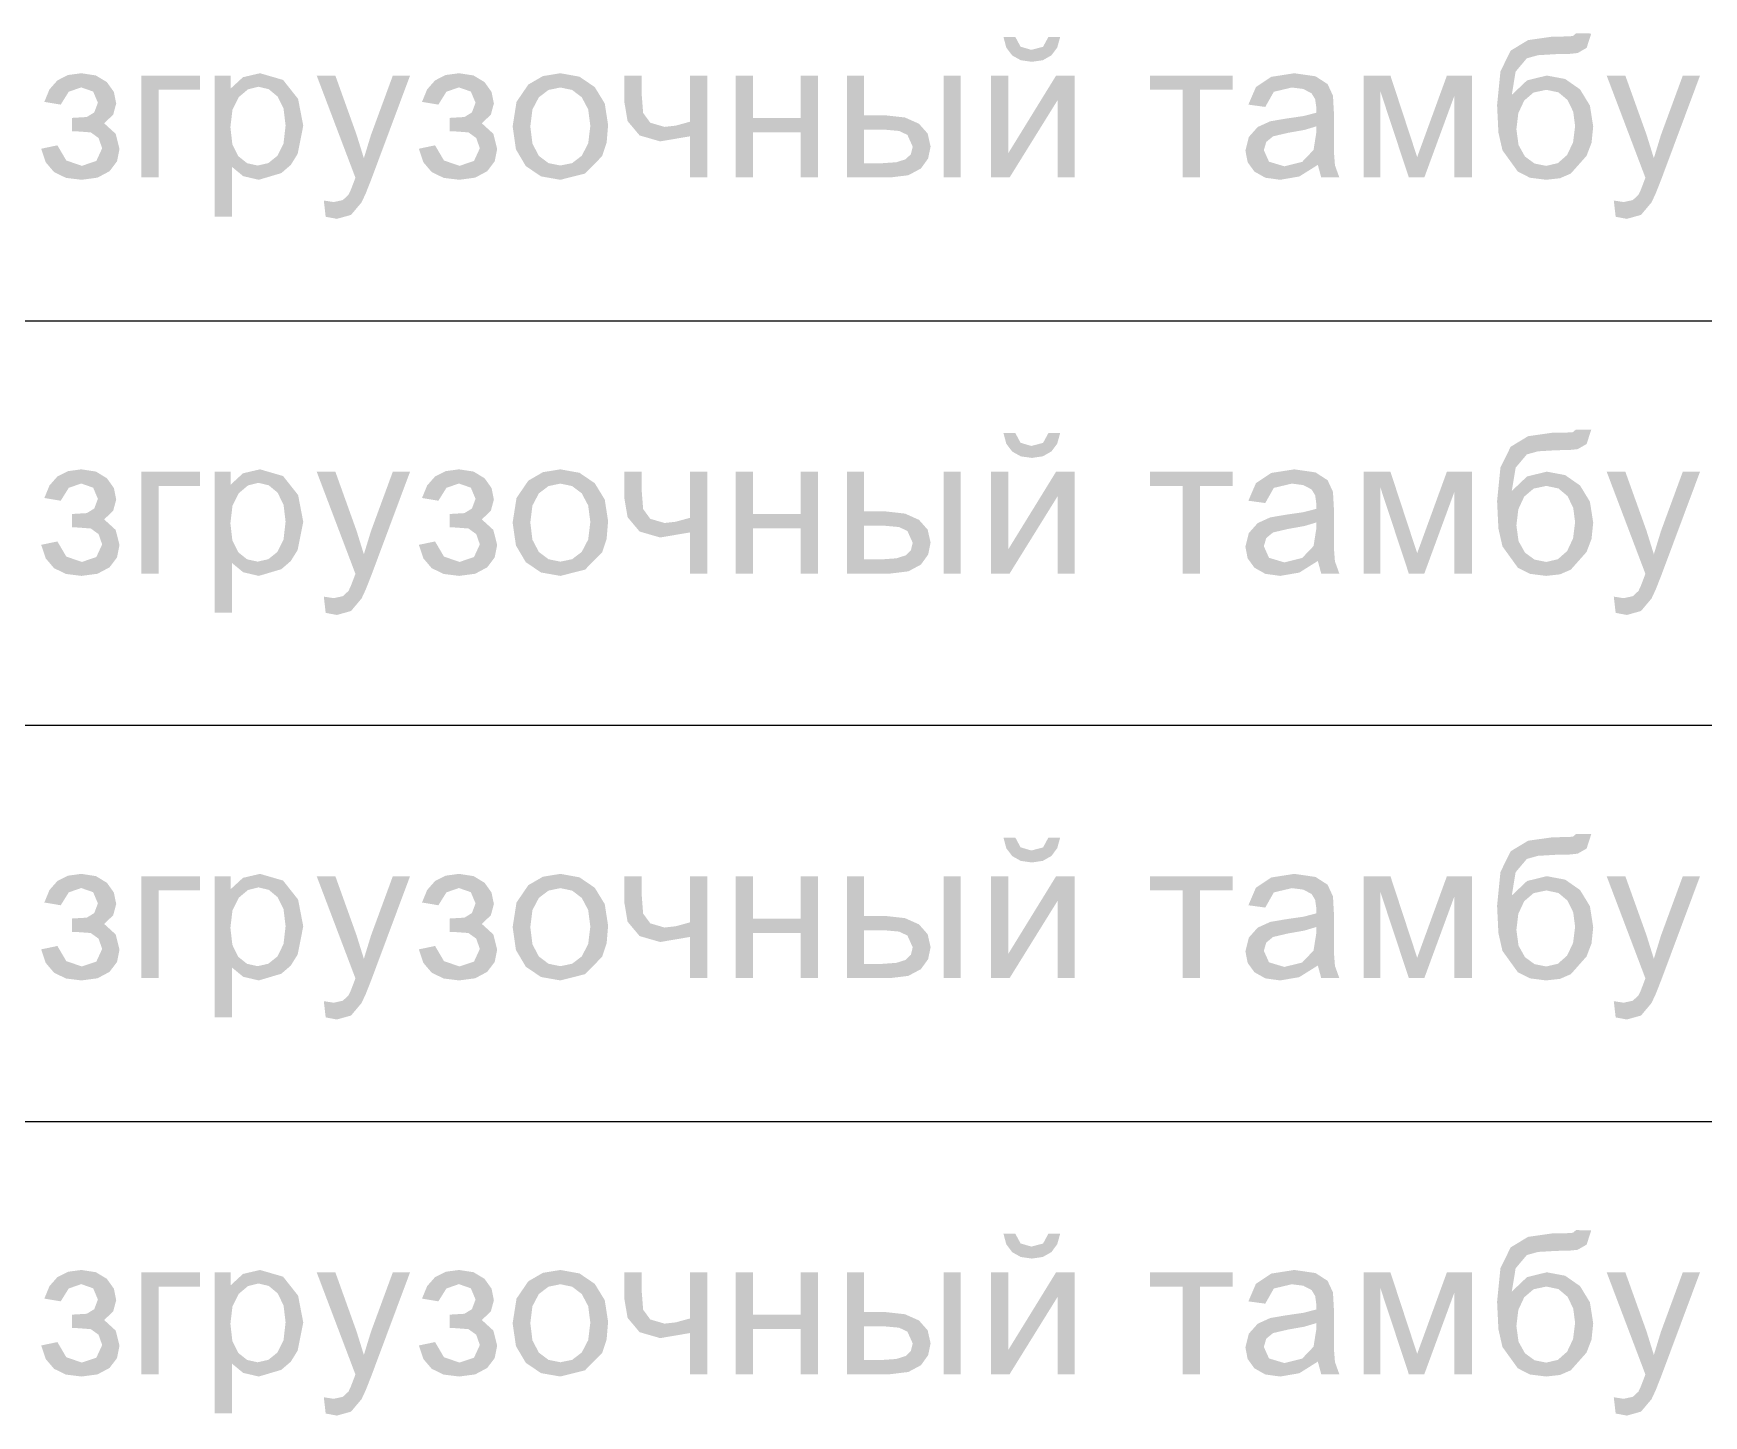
# Model space of a CAD drawing. Header units: millimetres. Extents: x 0 to 420, y 0 to 297.
# Drawn here: x 37.2 to 45.59, y 216.58 to 223.52 of the extents above; entities that cross this region are included whole.
import ezdxf

# ---------------------------------------------------------------- set-up
doc = ezdxf.new("R2010")
doc.units = ezdxf.units.MM
doc.layers.get('0').update_dxf_attribs({"linetype": 'CONTINUOUS'})

msp = doc.modelspace()

# ---------------------------------------------------------------- hatches: boundary and pattern name
at = {"true_color": 0x0000fb}
h = msp.add_hatch(color=0, dxfattribs=at)
h.paths.add_polyline_path([(42.01289, 223.312411), (42.099982, 223.312411), (42.099982, 222.922151), (42.340312, 223.312411), (42.434019, 223.312411), (42.434019, 222.800332), (42.347478, 222.800332), (42.347478, 223.188388), (42.106597, 222.800332), (42.01289, 222.800332)], flags=0)
h.paths.add_polyline_path([(42.301727, 223.506439), (42.360707, 223.506439), (42.345893, 223.453109), (42.31661, 223.413835), (42.273546, 223.389306), (42.218494, 223.381313), (42.162752, 223.389237), (42.119826, 223.413284), (42.090129, 223.452627), (42.075729, 223.506439), (42.13526, 223.506439), (42.161718, 223.457381), (42.215737, 223.441396), (42.274717, 223.45683)], flags=0)
h = msp.add_hatch(color=0, dxfattribs=at)
h.paths.add_polyline_path([(44.951554, 223.524078), (45.028173, 223.523527), (45.005022, 223.451318), (44.959822, 223.425411), (44.918757, 223.421208), (44.851233, 223.419898), (44.760765, 223.414593), (44.70461, 223.398952), (44.648386, 223.332255), (44.629093, 223.215398), (44.705712, 223.288158), (44.804931, 223.312411), (44.897122, 223.295048), (44.971949, 223.242958), (45.021559, 223.161516), (45.038095, 223.056096), (45.029551, 222.974241), (45.004471, 222.908922), (44.925647, 222.820176), (44.87149, 222.796612), (44.801624, 222.788757), (44.720182, 222.799092), (44.65941, 222.830098), (44.58224, 222.937034), (44.561914, 223.0264), (44.55523, 223.164135), (44.572249, 223.333702), (44.623581, 223.437537), (44.710811, 223.490385), (44.835248, 223.508093), (44.904701, 223.508644), (44.93612, 223.510849)], flags=0)
h.paths.add_polyline_path([(44.947144, 223.058301), (44.937636, 223.130924), (44.909111, 223.18949), (44.863566, 223.227938), (44.802726, 223.240753), (44.738578, 223.22718), (44.691381, 223.186734), (44.661891, 223.123413), (44.652244, 223.042316), (44.662993, 222.963423), (44.695239, 222.905615), (44.743539, 222.870406), (44.802175, 222.858761), (44.860535, 222.872404), (44.906906, 222.913332), (44.936947, 222.976928)], flags=0)
for points in [[(37.396627, 223.031843), (37.396627, 223.099642), (37.471592, 223.104052), (37.509075, 223.127203), (37.527265, 223.17571), (37.503563, 223.231934), (37.44348, 223.25288), (37.380986, 223.231107), (37.340403, 223.166339), (37.258272, 223.18012), (37.284196, 223.243062), (37.323867, 223.28802), (37.377179, 223.314995), (37.444032, 223.323987), (37.517136, 223.312825), (37.572465, 223.279339), (37.607467, 223.230211), (37.619318, 223.172403), (37.604091, 223.115903), (37.558684, 223.072633), (37.616562, 223.019716), (37.635854, 222.943648), (37.623176, 222.881085), (37.585694, 222.831752), (37.525336, 222.799506), (37.445134, 222.788757), (37.366775, 222.798481), (37.306917, 222.827687), (37.265455, 222.876426), (37.242287, 222.944751), (37.323867, 222.961839), (37.368515, 222.885771), (37.446788, 222.858761), (37.519548, 222.883566), (37.548762, 222.946956), (37.530572, 222.99877), (37.491436, 223.026882), (37.416471, 223.032394)], [(39.2936, 223.031843), (39.2936, 223.099642), (39.368566, 223.104052), (39.406048, 223.127203), (39.424238, 223.17571), (39.400536, 223.231934), (39.340454, 223.25288), (39.27796, 223.231107), (39.237376, 223.166339), (39.155245, 223.18012), (39.18117, 223.243062), (39.22084, 223.28802), (39.274153, 223.314995), (39.341005, 223.323987), (39.41411, 223.312825), (39.469438, 223.279339), (39.50444, 223.230211), (39.516291, 223.172403), (39.501064, 223.115903), (39.455658, 223.072633), (39.513535, 223.019716), (39.532828, 222.943648), (39.52015, 222.881085), (39.482667, 222.831752), (39.422309, 222.799506), (39.342107, 222.788757), (39.263749, 222.798481), (39.20389, 222.827687), (39.162428, 222.876426), (39.13926, 222.944751), (39.22084, 222.961839), (39.265488, 222.885771), (39.343761, 222.858761), (39.416521, 222.883566), (39.445736, 222.946956), (39.427546, 222.99877), (39.388409, 223.026882), (39.313444, 223.032394)], [(37.746009, 223.312411), (38.040909, 223.312411), (38.040909, 223.240753), (37.833101, 223.240753), (37.833101, 222.800332), (37.746009, 222.800332)], [(38.671409, 222.602997), (38.662038, 222.684577), (38.711647, 222.67686), (38.757398, 222.686782), (38.786062, 222.71324), (38.796879, 222.736254), (38.813071, 222.778284), (38.820788, 222.79923), (38.626209, 223.312411), (38.719916, 223.312411), (38.8263, 223.015858), (38.863232, 222.897346), (38.899061, 223.014204), (39.008753, 223.312411), (39.095293, 223.312411), (38.900714, 222.791513), (38.872671, 222.720337), (38.851656, 222.675207), (38.798739, 222.612368), (38.727633, 222.592524)], [(40.171779, 223.312411), (40.258871, 223.312411), (40.258871, 223.215398), (40.266036, 223.124447), (40.301865, 223.075389), (40.373523, 223.054443), (40.429747, 223.060782), (40.500854, 223.08035), (40.500854, 223.312411), (40.587946, 223.312411), (40.587946, 222.800332), (40.500854, 222.800332), (40.500854, 223.007038), (40.351475, 222.981682), (40.248398, 223.011448), (40.187764, 223.083657), (40.171779, 223.178466)], [(40.730284, 223.312411), (40.817376, 223.312411), (40.817376, 223.099642), (41.057706, 223.099642), (41.057706, 223.312411), (41.144798, 223.312411), (41.144798, 222.800332), (41.057706, 222.800332), (41.057706, 223.027433), (40.817376, 223.027433), (40.817376, 222.800332), (40.730284, 222.800332)], [(42.811043, 223.312411), (43.227211, 223.312411), (43.227211, 223.240753), (43.062397, 223.240753), (43.062397, 222.800332), (42.976408, 222.800332), (42.976408, 223.240753), (42.811043, 223.240753)], [(43.884352, 223.312411), (44.019399, 223.312411), (44.153896, 222.902858), (44.303275, 223.312411), (44.428401, 223.312411), (44.428401, 222.800332), (44.341309, 222.800332), (44.341309, 223.212641), (44.189725, 222.800332), (44.112004, 222.800332), (43.969239, 223.232485), (43.969239, 222.800332), (43.884352, 222.800332)], [(45.150799, 222.602997), (45.141428, 222.684577), (45.191038, 222.67686), (45.236789, 222.686782), (45.265452, 222.71324), (45.276269, 222.736254), (45.292461, 222.778284), (45.300178, 222.79923), (45.105599, 223.312411), (45.199306, 223.312411), (45.305691, 223.015858), (45.342622, 222.897346), (45.378451, 223.014204), (45.488143, 223.312411), (45.574684, 223.312411), (45.380105, 222.791513), (45.352062, 222.720337), (45.331046, 222.675207), (45.27813, 222.612368), (45.207023, 222.592524)], [(37.396627, 221.042176), (37.396627, 221.109976), (37.471592, 221.114385), (37.509075, 221.137536), (37.527265, 221.186043), (37.503563, 221.242267), (37.44348, 221.263214), (37.380986, 221.241441), (37.340403, 221.176673), (37.258272, 221.190453), (37.284196, 221.253395), (37.323867, 221.298354), (37.377179, 221.325329), (37.444032, 221.33432), (37.517136, 221.323158), (37.572465, 221.289672), (37.607467, 221.240545), (37.619318, 221.182736), (37.604091, 221.126237), (37.558684, 221.082966), (37.616562, 221.030049), (37.635854, 220.953982), (37.623176, 220.891419), (37.585694, 220.842085), (37.525336, 220.809839), (37.445134, 220.79909), (37.366775, 220.808814), (37.306917, 220.83802), (37.265455, 220.886759), (37.242287, 220.955084), (37.323867, 220.972172), (37.368515, 220.896104), (37.446788, 220.869095), (37.519548, 220.893899), (37.548762, 220.957289), (37.530572, 221.009103), (37.491436, 221.037215), (37.416471, 221.042727)], [(37.746009, 221.322745), (38.040909, 221.322745), (38.040909, 221.251087), (37.833101, 221.251087), (37.833101, 220.810666), (37.746009, 220.810666)], [(38.671409, 220.613331), (38.662038, 220.694911), (38.711647, 220.687194), (38.757398, 220.697115), (38.786062, 220.723574), (38.796879, 220.746587), (38.813071, 220.788617), (38.820788, 220.809563), (38.626209, 221.322745), (38.719916, 221.322745), (38.8263, 221.026191), (38.863232, 220.90768), (38.899061, 221.024537), (39.008753, 221.322745), (39.095293, 221.322745), (38.900714, 220.801846), (38.872671, 220.730671), (38.851656, 220.68554), (38.798739, 220.622701), (38.727633, 220.602858)], [(39.2936, 221.042176), (39.2936, 221.109976), (39.368566, 221.114385), (39.406048, 221.137536), (39.424238, 221.186043), (39.400536, 221.242267), (39.340454, 221.263214), (39.27796, 221.241441), (39.237376, 221.176673), (39.155245, 221.190453), (39.18117, 221.253395), (39.22084, 221.298354), (39.274153, 221.325329), (39.341005, 221.33432), (39.41411, 221.323158), (39.469438, 221.289672), (39.50444, 221.240545), (39.516291, 221.182736), (39.501064, 221.126237), (39.455658, 221.082966), (39.513535, 221.030049), (39.532828, 220.953982), (39.52015, 220.891419), (39.482667, 220.842085), (39.422309, 220.809839), (39.342107, 220.79909), (39.263749, 220.808814), (39.20389, 220.83802), (39.162428, 220.886759), (39.13926, 220.955084), (39.22084, 220.972172), (39.265488, 220.896104), (39.343761, 220.869095), (39.416521, 220.893899), (39.445736, 220.957289), (39.427546, 221.009103), (39.388409, 221.037215), (39.313444, 221.042727)], [(40.171779, 221.322745), (40.258871, 221.322745), (40.258871, 221.225731), (40.266036, 221.13478), (40.301865, 221.085722), (40.373523, 221.064776), (40.429747, 221.071115), (40.500854, 221.090683), (40.500854, 221.322745), (40.587946, 221.322745), (40.587946, 220.810666), (40.500854, 220.810666), (40.500854, 221.017372), (40.351475, 220.992016), (40.248398, 221.021781), (40.187764, 221.09399), (40.171779, 221.188799)], [(40.730284, 221.322745), (40.817376, 221.322745), (40.817376, 221.109976), (41.057706, 221.109976), (41.057706, 221.322745), (41.144798, 221.322745), (41.144798, 220.810666), (41.057706, 220.810666), (41.057706, 221.037766), (40.817376, 221.037766), (40.817376, 220.810666), (40.730284, 220.810666)], [(42.811043, 221.322745), (43.227211, 221.322745), (43.227211, 221.251087), (43.062397, 221.251087), (43.062397, 220.810666), (42.976408, 220.810666), (42.976408, 221.251087), (42.811043, 221.251087)], [(43.884352, 221.322745), (44.019399, 221.322745), (44.153896, 220.913192), (44.303275, 221.322745), (44.428401, 221.322745), (44.428401, 220.810666), (44.341309, 220.810666), (44.341309, 221.222975), (44.189725, 220.810666), (44.112004, 220.810666), (43.969239, 221.242819), (43.969239, 220.810666), (43.884352, 220.810666)], [(45.150799, 220.613331), (45.141428, 220.694911), (45.191038, 220.687194), (45.236789, 220.697115), (45.265452, 220.723574), (45.276269, 220.746587), (45.292461, 220.788617), (45.300178, 220.809563), (45.105599, 221.322745), (45.199306, 221.322745), (45.305691, 221.026191), (45.342622, 220.90768), (45.378451, 221.024537), (45.488143, 221.322745), (45.574684, 221.322745), (45.380105, 220.801846), (45.352062, 220.730671), (45.331046, 220.68554), (45.27813, 220.622701), (45.207023, 220.602858)], [(37.396627, 219.010176), (37.396627, 219.077976), (37.471592, 219.082385), (37.509075, 219.105536), (37.527265, 219.154043), (37.503563, 219.210267), (37.44348, 219.231214), (37.380986, 219.209441), (37.340403, 219.144673), (37.258272, 219.158453), (37.284196, 219.221395), (37.323867, 219.266354), (37.377179, 219.293329), (37.444032, 219.30232), (37.517136, 219.291158), (37.572465, 219.257672), (37.607467, 219.208545), (37.619318, 219.150736), (37.604091, 219.094237), (37.558684, 219.050966), (37.616562, 218.998049), (37.635854, 218.921982), (37.623176, 218.859419), (37.585694, 218.810085), (37.525336, 218.777839), (37.445134, 218.76709), (37.366775, 218.776814), (37.306917, 218.80602), (37.265455, 218.854759), (37.242287, 218.923084), (37.323867, 218.940172), (37.368515, 218.864104), (37.446788, 218.837095), (37.519548, 218.861899), (37.548762, 218.925289), (37.530572, 218.977103), (37.491436, 219.005215), (37.416471, 219.010727)], [(39.2936, 219.010176), (39.2936, 219.077976), (39.368566, 219.082385), (39.406048, 219.105536), (39.424238, 219.154043), (39.400536, 219.210267), (39.340454, 219.231214), (39.27796, 219.209441), (39.237376, 219.144673), (39.155245, 219.158453), (39.18117, 219.221395), (39.22084, 219.266354), (39.274153, 219.293329), (39.341005, 219.30232), (39.41411, 219.291158), (39.469438, 219.257672), (39.50444, 219.208545), (39.516291, 219.150736), (39.501064, 219.094237), (39.455658, 219.050966), (39.513535, 218.998049), (39.532828, 218.921982), (39.52015, 218.859419), (39.482667, 218.810085), (39.422309, 218.777839), (39.342107, 218.76709), (39.263749, 218.776814), (39.20389, 218.80602), (39.162428, 218.854759), (39.13926, 218.923084), (39.22084, 218.940172), (39.265488, 218.864104), (39.343761, 218.837095), (39.416521, 218.861899), (39.445736, 218.925289), (39.427546, 218.977103), (39.388409, 219.005215), (39.313444, 219.010727)], [(37.746009, 219.290745), (38.040909, 219.290745), (38.040909, 219.219087), (37.833101, 219.219087), (37.833101, 218.778666), (37.746009, 218.778666)], [(38.671409, 218.581331), (38.662038, 218.662911), (38.711647, 218.655194), (38.757398, 218.665115), (38.786062, 218.691574), (38.796879, 218.714587), (38.813071, 218.756617), (38.820788, 218.777563), (38.626209, 219.290745), (38.719916, 219.290745), (38.8263, 218.994191), (38.863232, 218.87568), (38.899061, 218.992537), (39.008753, 219.290745), (39.095293, 219.290745), (38.900714, 218.769846), (38.872671, 218.698671), (38.851656, 218.65354), (38.798739, 218.590701), (38.727633, 218.570858)], [(40.171779, 219.290745), (40.258871, 219.290745), (40.258871, 219.193731), (40.266036, 219.10278), (40.301865, 219.053722), (40.373523, 219.032776), (40.429747, 219.039115), (40.500854, 219.058683), (40.500854, 219.290745), (40.587946, 219.290745), (40.587946, 218.778666), (40.500854, 218.778666), (40.500854, 218.985372), (40.351475, 218.960016), (40.248398, 218.989781), (40.187764, 219.06199), (40.171779, 219.156799)], [(40.730284, 219.290745), (40.817376, 219.290745), (40.817376, 219.077976), (41.057706, 219.077976), (41.057706, 219.290745), (41.144798, 219.290745), (41.144798, 218.778666), (41.057706, 218.778666), (41.057706, 219.005766), (40.817376, 219.005766), (40.817376, 218.778666), (40.730284, 218.778666)], [(42.811043, 219.290745), (43.227211, 219.290745), (43.227211, 219.219087), (43.062397, 219.219087), (43.062397, 218.778666), (42.976408, 218.778666), (42.976408, 219.219087), (42.811043, 219.219087)], [(43.884352, 219.290745), (44.019399, 219.290745), (44.153896, 218.881192), (44.303275, 219.290745), (44.428401, 219.290745), (44.428401, 218.778666), (44.341309, 218.778666), (44.341309, 219.190975), (44.189725, 218.778666), (44.112004, 218.778666), (43.969239, 219.210819), (43.969239, 218.778666), (43.884352, 218.778666)], [(45.150799, 218.581331), (45.141428, 218.662911), (45.191038, 218.655194), (45.236789, 218.665115), (45.265452, 218.691574), (45.276269, 218.714587), (45.292461, 218.756617), (45.300178, 218.777563), (45.105599, 219.290745), (45.199306, 219.290745), (45.305691, 218.994191), (45.342622, 218.87568), (45.378451, 218.992537), (45.488143, 219.290745), (45.574684, 219.290745), (45.380105, 218.769846), (45.352062, 218.698671), (45.331046, 218.65354), (45.27813, 218.590701), (45.207023, 218.570858)], [(37.396627, 217.02051), (37.396627, 217.088309), (37.471592, 217.092719), (37.509075, 217.11587), (37.527265, 217.164377), (37.503563, 217.220601), (37.44348, 217.241547), (37.380986, 217.219774), (37.340403, 217.155006), (37.258272, 217.168786), (37.284196, 217.231728), (37.323867, 217.276687), (37.377179, 217.303662), (37.444032, 217.312654), (37.517136, 217.301492), (37.572465, 217.268005), (37.607467, 217.218878), (37.619318, 217.161069), (37.604091, 217.10457), (37.558684, 217.061299), (37.616562, 217.008383), (37.635854, 216.932315), (37.623176, 216.869752), (37.585694, 216.820418), (37.525336, 216.788172), (37.445134, 216.777424), (37.366775, 216.787147), (37.306917, 216.816353), (37.265455, 216.865093), (37.242287, 216.933418), (37.323867, 216.950505), (37.368515, 216.874438), (37.446788, 216.847428), (37.519548, 216.872233), (37.548762, 216.935622), (37.530572, 216.987437), (37.491436, 217.015549), (37.416471, 217.021061)], [(37.746009, 217.301078), (38.040909, 217.301078), (38.040909, 217.22942), (37.833101, 217.22942), (37.833101, 216.788999), (37.746009, 216.788999)], [(38.671409, 216.591664), (38.662038, 216.673244), (38.711647, 216.665527), (38.757398, 216.675449), (38.786062, 216.701907), (38.796879, 216.72492), (38.813071, 216.766951), (38.820788, 216.787897), (38.626209, 217.301078), (38.719916, 217.301078), (38.8263, 217.004524), (38.863232, 216.886013), (38.899061, 217.002871), (39.008753, 217.301078), (39.095293, 217.301078), (38.900714, 216.78018), (38.872671, 216.709004), (38.851656, 216.663873), (38.798739, 216.601035), (38.727633, 216.581191)], [(39.2936, 217.02051), (39.2936, 217.088309), (39.368566, 217.092719), (39.406048, 217.11587), (39.424238, 217.164377), (39.400536, 217.220601), (39.340454, 217.241547), (39.27796, 217.219774), (39.237376, 217.155006), (39.155245, 217.168786), (39.18117, 217.231728), (39.22084, 217.276687), (39.274153, 217.303662), (39.341005, 217.312654), (39.41411, 217.301492), (39.469438, 217.268005), (39.50444, 217.218878), (39.516291, 217.161069), (39.501064, 217.10457), (39.455658, 217.061299), (39.513535, 217.008383), (39.532828, 216.932315), (39.52015, 216.869752), (39.482667, 216.820418), (39.422309, 216.788172), (39.342107, 216.777424), (39.263749, 216.787147), (39.20389, 216.816353), (39.162428, 216.865093), (39.13926, 216.933418), (39.22084, 216.950505), (39.265488, 216.874438), (39.343761, 216.847428), (39.416521, 216.872233), (39.445736, 216.935622), (39.427546, 216.987437), (39.388409, 217.015549), (39.313444, 217.021061)], [(40.171779, 217.301078), (40.258871, 217.301078), (40.258871, 217.204064), (40.266036, 217.113114), (40.301865, 217.064056), (40.373523, 217.043109), (40.429747, 217.049448), (40.500854, 217.069016), (40.500854, 217.301078), (40.587946, 217.301078), (40.587946, 216.788999), (40.500854, 216.788999), (40.500854, 216.995705), (40.351475, 216.970349), (40.248398, 217.000115), (40.187764, 217.072324), (40.171779, 217.167133)], [(40.730284, 217.301078), (40.817376, 217.301078), (40.817376, 217.088309), (41.057706, 217.088309), (41.057706, 217.301078), (41.144798, 217.301078), (41.144798, 216.788999), (41.057706, 216.788999), (41.057706, 217.0161), (40.817376, 217.0161), (40.817376, 216.788999), (40.730284, 216.788999)], [(42.811043, 217.301078), (43.227211, 217.301078), (43.227211, 217.22942), (43.062397, 217.22942), (43.062397, 216.788999), (42.976408, 216.788999), (42.976408, 217.22942), (42.811043, 217.22942)], [(43.884352, 217.301078), (44.019399, 217.301078), (44.153896, 216.891525), (44.303275, 217.301078), (44.428401, 217.301078), (44.428401, 216.788999), (44.341309, 216.788999), (44.341309, 217.201308), (44.189725, 216.788999), (44.112004, 216.788999), (43.969239, 217.221152), (43.969239, 216.788999), (43.884352, 216.788999)], [(45.150799, 216.591664), (45.141428, 216.673244), (45.191038, 216.665527), (45.236789, 216.675449), (45.265452, 216.701907), (45.276269, 216.72492), (45.292461, 216.766951), (45.300178, 216.787897), (45.105599, 217.301078), (45.199306, 217.301078), (45.305691, 217.004524), (45.342622, 216.886013), (45.378451, 217.002871), (45.488143, 217.301078), (45.574684, 217.301078), (45.380105, 216.78018), (45.352062, 216.709004), (45.331046, 216.663873), (45.27813, 216.601035), (45.207023, 216.581191)]]:
    msp.add_hatch(color=0, dxfattribs=at).paths.add_polyline_path(points, flags=0)
h = msp.add_hatch(color=0, dxfattribs=at)
h.paths.add_polyline_path([(38.113949, 222.6041), (38.113949, 223.312411), (38.193324, 223.312411), (38.193324, 223.246266), (38.256162, 223.304143), (38.341601, 223.323987), (38.457356, 223.290363), (38.532873, 223.195003), (38.55878, 223.060506), (38.530668, 222.918844), (38.49601, 222.863171), (38.448537, 222.822381), (38.335537, 222.788757), (38.257265, 222.806947), (38.201041, 222.853249), (38.201041, 222.6041)], flags=0)
h.paths.add_polyline_path([(38.192773, 223.05334), (38.202695, 222.967282), (38.23246, 222.907268), (38.276626, 222.872059), (38.329474, 222.860415), (38.383218, 222.872473), (38.428693, 222.908922), (38.459699, 222.971347), (38.470034, 223.061057), (38.459837, 223.146289), (38.429795, 223.207129), (38.385491, 223.243854), (38.333333, 223.256187), (38.281174, 223.243096), (38.235216, 223.204373), (38.203246, 223.140639)], flags=0)
h = msp.add_hatch(color=0, dxfattribs=at)
h.paths.add_polyline_path([(39.61046, 223.056648), (39.630029, 223.180326), (39.689284, 223.267212), (39.762527, 223.309655), (39.850239, 223.323987), (39.946219, 223.306624), (40.022769, 223.254534), (40.073137, 223.172196), (40.090018, 223.063813), (40.082576, 222.975068), (40.060252, 222.907819), (39.974262, 222.820176), (39.850239, 222.788757), (39.753087, 222.805845), (39.676606, 222.857659), (39.626997, 222.94165)], flags=0)
h.paths.add_polyline_path([(39.699206, 223.056648), (39.709955, 222.970176), (39.742201, 222.908922), (39.790639, 222.872473), (39.850239, 222.860415), (39.909357, 222.872542), (39.957726, 222.909473), (39.989972, 222.971416), (40.000721, 223.059404), (39.989972, 223.142499), (39.957726, 223.203271), (39.909357, 223.239996), (39.850239, 223.252329), (39.790639, 223.239996), (39.742201, 223.203271), (39.709955, 223.142155)], flags=0)
h = msp.add_hatch(color=0, dxfattribs=at)
h.paths.add_polyline_path([(43.654865, 222.863722), (43.56171, 222.805293), (43.465798, 222.788757), (43.391109, 222.799092), (43.336263, 222.830098), (43.302294, 222.876951), (43.291063, 222.93538), (43.308151, 223.003731), (43.352799, 223.053891), (43.415638, 223.082555), (43.492808, 223.095784), (43.58362, 223.109013), (43.647148, 223.125549), (43.647699, 223.148149), (43.641567, 223.19328), (43.623446, 223.223115), (43.581691, 223.244956), (43.524227, 223.252329), (43.433828, 223.230832), (43.390833, 223.154764), (43.305946, 223.166339), (43.34398, 223.254534), (43.420599, 223.305797), (43.536905, 223.323987), (43.643289, 223.308553), (43.703923, 223.269417), (43.730933, 223.210988), (43.735342, 223.13051), (43.735342, 223.014755), (43.736652, 222.916019), (43.740855, 222.861517), (43.762903, 222.800332), (43.671953, 222.800332)], flags=0)
h.paths.add_polyline_path([(43.647148, 223.057199), (43.588099, 223.039284), (43.505486, 223.024677), (43.429969, 223.007038), (43.395794, 222.978926), (43.383667, 222.937585), (43.409574, 222.879707), (43.486744, 222.856556), (43.576041, 222.878605), (43.633368, 222.938687), (43.647148, 223.025779)], flags=0)
h = msp.add_hatch(color=0, dxfattribs=at)
h.paths.add_polyline_path([(41.774838, 223.312411), (41.861379, 223.312411), (41.861379, 222.800332), (41.774838, 222.800332)], flags=0)
h.paths.add_polyline_path([(41.289218, 223.312411), (41.375758, 223.312411), (41.375758, 223.11232), (41.486001, 223.11232), (41.581086, 223.101709), (41.651366, 223.070428), (41.69505, 223.020956), (41.709795, 222.955775), (41.69753, 222.895899), (41.661288, 222.845532), (41.598036, 222.811563), (41.505845, 222.800332), (41.289218, 222.800332)], flags=0)
h.paths.add_polyline_path([(41.375758, 222.87199), (41.46726, 222.87199), (41.53754, 222.876951), (41.584669, 222.891834), (41.61099, 222.917741), (41.619947, 222.955224), (41.593488, 223.014204), (41.551665, 223.034048), (41.478836, 223.040662), (41.375758, 223.040662)], flags=0)
h = msp.add_hatch(color=0, dxfattribs=at)
h.paths.add_polyline_path([(42.01289, 221.322745), (42.099982, 221.322745), (42.099982, 220.932484), (42.340312, 221.322745), (42.434019, 221.322745), (42.434019, 220.810666), (42.347478, 220.810666), (42.347478, 221.198721), (42.106597, 220.810666), (42.01289, 220.810666)], flags=0)
h.paths.add_polyline_path([(42.301727, 221.516773), (42.360707, 221.516773), (42.345893, 221.463442), (42.31661, 221.424168), (42.273546, 221.399639), (42.218494, 221.391647), (42.162752, 221.39957), (42.119826, 221.423617), (42.090129, 221.46296), (42.075729, 221.516773), (42.13526, 221.516773), (42.161718, 221.467714), (42.215737, 221.451729), (42.274717, 221.467163)], flags=0)
h = msp.add_hatch(color=0, dxfattribs=at)
h.paths.add_polyline_path([(44.951554, 221.534411), (45.028173, 221.53386), (45.005022, 221.461651), (44.959822, 221.435744), (44.918757, 221.431541), (44.851233, 221.430232), (44.760765, 221.424926), (44.70461, 221.409286), (44.648386, 221.342589), (44.629093, 221.225731), (44.705712, 221.298491), (44.804931, 221.322745), (44.897122, 221.305381), (44.971949, 221.253292), (45.021559, 221.17185), (45.038095, 221.06643), (45.029551, 220.984574), (45.004471, 220.919255), (44.925647, 220.83051), (44.87149, 220.806945), (44.801624, 220.79909), (44.720182, 220.809426), (44.65941, 220.840431), (44.58224, 220.947367), (44.561914, 221.036733), (44.55523, 221.174468), (44.572249, 221.344035), (44.623581, 221.447871), (44.710811, 221.500718), (44.835248, 221.518426), (44.904701, 221.518977), (44.93612, 221.521182)], flags=0)
h.paths.add_polyline_path([(44.947144, 221.068635), (44.937636, 221.141257), (44.909111, 221.199824), (44.863566, 221.238271), (44.802726, 221.251087), (44.738578, 221.237513), (44.691381, 221.197068), (44.661891, 221.133747), (44.652244, 221.052649), (44.662993, 220.973757), (44.695239, 220.915948), (44.743539, 220.880739), (44.802175, 220.869095), (44.860535, 220.882737), (44.906906, 220.923665), (44.936947, 220.987261)], flags=0)
h = msp.add_hatch(color=0, dxfattribs=at)
h.paths.add_polyline_path([(38.113949, 220.614433), (38.113949, 221.322745), (38.193324, 221.322745), (38.193324, 221.256599), (38.256162, 221.314477), (38.341601, 221.33432), (38.457356, 221.300696), (38.532873, 221.205336), (38.55878, 221.070839), (38.530668, 220.929177), (38.49601, 220.873504), (38.448537, 220.832714), (38.335537, 220.79909), (38.257265, 220.81728), (38.201041, 220.863582), (38.201041, 220.614433)], flags=0)
h.paths.add_polyline_path([(38.192773, 221.063674), (38.202695, 220.977615), (38.23246, 220.917602), (38.276626, 220.882393), (38.329474, 220.870748), (38.383218, 220.882806), (38.428693, 220.919255), (38.459699, 220.98168), (38.470034, 221.071391), (38.459837, 221.156622), (38.429795, 221.217463), (38.385491, 221.254187), (38.333333, 221.266521), (38.281174, 221.253429), (38.235216, 221.214707), (38.203246, 221.150972)], flags=0)
h = msp.add_hatch(color=0, dxfattribs=at)
h.paths.add_polyline_path([(39.61046, 221.066981), (39.630029, 221.19066), (39.689284, 221.277545), (39.762527, 221.319989), (39.850239, 221.33432), (39.946219, 221.316957), (40.022769, 221.264867), (40.073137, 221.182529), (40.090018, 221.074147), (40.082576, 220.985401), (40.060252, 220.918153), (39.974262, 220.83051), (39.850239, 220.79909), (39.753087, 220.816178), (39.676606, 220.867992), (39.626997, 220.951984)], flags=0)
h.paths.add_polyline_path([(39.699206, 221.066981), (39.709955, 220.980509), (39.742201, 220.919255), (39.790639, 220.882806), (39.850239, 220.870748), (39.909357, 220.882875), (39.957726, 220.919806), (39.989972, 220.981749), (40.000721, 221.069737), (39.989972, 221.152833), (39.957726, 221.213604), (39.909357, 221.250329), (39.850239, 221.262662), (39.790639, 221.250329), (39.742201, 221.213604), (39.709955, 221.152488)], flags=0)
h = msp.add_hatch(color=0, dxfattribs=at)
h.paths.add_polyline_path([(41.774838, 221.322745), (41.861379, 221.322745), (41.861379, 220.810666), (41.774838, 220.810666)], flags=0)
h.paths.add_polyline_path([(41.289218, 221.322745), (41.375758, 221.322745), (41.375758, 221.122654), (41.486001, 221.122654), (41.581086, 221.112043), (41.651366, 221.080761), (41.69505, 221.03129), (41.709795, 220.966108), (41.69753, 220.906233), (41.661288, 220.855865), (41.598036, 220.821897), (41.505845, 220.810666), (41.289218, 220.810666)], flags=0)
h.paths.add_polyline_path([(41.375758, 220.882324), (41.46726, 220.882324), (41.53754, 220.887285), (41.584669, 220.902168), (41.61099, 220.928075), (41.619947, 220.965557), (41.593488, 221.024537), (41.551665, 221.044381), (41.478836, 221.050996), (41.375758, 221.050996)], flags=0)
h = msp.add_hatch(color=0, dxfattribs=at)
h.paths.add_polyline_path([(43.654865, 220.874056), (43.56171, 220.815627), (43.465798, 220.79909), (43.391109, 220.809426), (43.336263, 220.840431), (43.302294, 220.887285), (43.291063, 220.945714), (43.308151, 221.014064), (43.352799, 221.064225), (43.415638, 221.092888), (43.492808, 221.106117), (43.58362, 221.119346), (43.647148, 221.135883), (43.647699, 221.158483), (43.641567, 221.203613), (43.623446, 221.233448), (43.581691, 221.25529), (43.524227, 221.262662), (43.433828, 221.241165), (43.390833, 221.165097), (43.305946, 221.176673), (43.34398, 221.264867), (43.420599, 221.31613), (43.536905, 221.33432), (43.643289, 221.318886), (43.703923, 221.27975), (43.730933, 221.221321), (43.735342, 221.140844), (43.735342, 221.025089), (43.736652, 220.926352), (43.740855, 220.871851), (43.762903, 220.810666), (43.671953, 220.810666)], flags=0)
h.paths.add_polyline_path([(43.647148, 221.067532), (43.588099, 221.049618), (43.505486, 221.03501), (43.429969, 221.017372), (43.395794, 220.98926), (43.383667, 220.947918), (43.409574, 220.890041), (43.486744, 220.86689), (43.576041, 220.888938), (43.633368, 220.949021), (43.647148, 221.036113)], flags=0)
h = msp.add_hatch(color=0, dxfattribs=at)
h.paths.add_polyline_path([(42.01289, 219.290745), (42.099982, 219.290745), (42.099982, 218.900484), (42.340312, 219.290745), (42.434019, 219.290745), (42.434019, 218.778666), (42.347478, 218.778666), (42.347478, 219.166721), (42.106597, 218.778666), (42.01289, 218.778666)], flags=0)
h.paths.add_polyline_path([(42.301727, 219.484773), (42.360707, 219.484773), (42.345893, 219.431442), (42.31661, 219.392168), (42.273546, 219.367639), (42.218494, 219.359647), (42.162752, 219.36757), (42.119826, 219.391617), (42.090129, 219.43096), (42.075729, 219.484773), (42.13526, 219.484773), (42.161718, 219.435714), (42.215737, 219.419729), (42.274717, 219.435163)], flags=0)
h = msp.add_hatch(color=0, dxfattribs=at)
h.paths.add_polyline_path([(44.951554, 219.502411), (45.028173, 219.50186), (45.005022, 219.429651), (44.959822, 219.403744), (44.918757, 219.399541), (44.851233, 219.398232), (44.760765, 219.392926), (44.70461, 219.377286), (44.648386, 219.310589), (44.629093, 219.193731), (44.705712, 219.266491), (44.804931, 219.290745), (44.897122, 219.273382), (44.971949, 219.221292), (45.021559, 219.13985), (45.038095, 219.03443), (45.029551, 218.952574), (45.004471, 218.887255), (44.925647, 218.79851), (44.87149, 218.774945), (44.801624, 218.76709), (44.720182, 218.777426), (44.65941, 218.808431), (44.58224, 218.915367), (44.561914, 219.004733), (44.55523, 219.142468), (44.572249, 219.312035), (44.623581, 219.415871), (44.710811, 219.468718), (44.835248, 219.486426), (44.904701, 219.486977), (44.93612, 219.489182)], flags=0)
h.paths.add_polyline_path([(44.947144, 219.036635), (44.937636, 219.109257), (44.909111, 219.167824), (44.863566, 219.206271), (44.802726, 219.219087), (44.738578, 219.205513), (44.691381, 219.165068), (44.661891, 219.101747), (44.652244, 219.020649), (44.662993, 218.941757), (44.695239, 218.883948), (44.743539, 218.848739), (44.802175, 218.837095), (44.860535, 218.850737), (44.906906, 218.891665), (44.936947, 218.955261)], flags=0)
h = msp.add_hatch(color=0, dxfattribs=at)
h.paths.add_polyline_path([(38.113949, 218.582433), (38.113949, 219.290745), (38.193324, 219.290745), (38.193324, 219.224599), (38.256162, 219.282477), (38.341601, 219.30232), (38.457356, 219.268696), (38.532873, 219.173336), (38.55878, 219.038839), (38.530668, 218.897177), (38.49601, 218.841504), (38.448537, 218.800714), (38.335537, 218.76709), (38.257265, 218.78528), (38.201041, 218.831582), (38.201041, 218.582433)], flags=0)
h.paths.add_polyline_path([(38.192773, 219.031674), (38.202695, 218.945615), (38.23246, 218.885602), (38.276626, 218.850393), (38.329474, 218.838748), (38.383218, 218.850806), (38.428693, 218.887255), (38.459699, 218.94968), (38.470034, 219.039391), (38.459837, 219.124622), (38.429795, 219.185463), (38.385491, 219.222187), (38.333333, 219.234521), (38.281174, 219.221429), (38.235216, 219.182707), (38.203246, 219.118972)], flags=0)
h = msp.add_hatch(color=0, dxfattribs=at)
h.paths.add_polyline_path([(39.61046, 219.034981), (39.630029, 219.15866), (39.689284, 219.245545), (39.762527, 219.287989), (39.850239, 219.30232), (39.946219, 219.284957), (40.022769, 219.232867), (40.073137, 219.150529), (40.090018, 219.042147), (40.082576, 218.953401), (40.060252, 218.886153), (39.974262, 218.79851), (39.850239, 218.76709), (39.753087, 218.784178), (39.676606, 218.835992), (39.626997, 218.919984)], flags=0)
h.paths.add_polyline_path([(39.699206, 219.034981), (39.709955, 218.948509), (39.742201, 218.887255), (39.790639, 218.850806), (39.850239, 218.838748), (39.909357, 218.850875), (39.957726, 218.887806), (39.989972, 218.949749), (40.000721, 219.037737), (39.989972, 219.120833), (39.957726, 219.181604), (39.909357, 219.218329), (39.850239, 219.230662), (39.790639, 219.218329), (39.742201, 219.181604), (39.709955, 219.120488)], flags=0)
h = msp.add_hatch(color=0, dxfattribs=at)
h.paths.add_polyline_path([(43.654865, 218.842056), (43.56171, 218.783627), (43.465798, 218.76709), (43.391109, 218.777426), (43.336263, 218.808431), (43.302294, 218.855285), (43.291063, 218.913714), (43.308151, 218.982064), (43.352799, 219.032225), (43.415638, 219.060888), (43.492808, 219.074117), (43.58362, 219.087346), (43.647148, 219.103883), (43.647699, 219.126483), (43.641567, 219.171613), (43.623446, 219.201448), (43.581691, 219.22329), (43.524227, 219.230662), (43.433828, 219.209165), (43.390833, 219.133097), (43.305946, 219.144673), (43.34398, 219.232867), (43.420599, 219.28413), (43.536905, 219.30232), (43.643289, 219.286886), (43.703923, 219.24775), (43.730933, 219.189321), (43.735342, 219.108844), (43.735342, 218.993089), (43.736652, 218.894352), (43.740855, 218.839851), (43.762903, 218.778666), (43.671953, 218.778666)], flags=0)
h.paths.add_polyline_path([(43.647148, 219.035532), (43.588099, 219.017618), (43.505486, 219.00301), (43.429969, 218.985372), (43.395794, 218.95726), (43.383667, 218.915918), (43.409574, 218.858041), (43.486744, 218.83489), (43.576041, 218.856938), (43.633368, 218.917021), (43.647148, 219.004113)], flags=0)
h = msp.add_hatch(color=0, dxfattribs=at)
h.paths.add_polyline_path([(41.774838, 219.290745), (41.861379, 219.290745), (41.861379, 218.778666), (41.774838, 218.778666)], flags=0)
h.paths.add_polyline_path([(41.289218, 219.290745), (41.375758, 219.290745), (41.375758, 219.090654), (41.486001, 219.090654), (41.581086, 219.080043), (41.651366, 219.048761), (41.69505, 218.99929), (41.709795, 218.934108), (41.69753, 218.874233), (41.661288, 218.823865), (41.598036, 218.789897), (41.505845, 218.778666), (41.289218, 218.778666)], flags=0)
h.paths.add_polyline_path([(41.375758, 218.850324), (41.46726, 218.850324), (41.53754, 218.855285), (41.584669, 218.870168), (41.61099, 218.896075), (41.619947, 218.933557), (41.593488, 218.992537), (41.551665, 219.012381), (41.478836, 219.018996), (41.375758, 219.018996)], flags=0)
h = msp.add_hatch(color=0, dxfattribs=at)
h.paths.add_polyline_path([(42.01289, 217.301078), (42.099982, 217.301078), (42.099982, 216.910818), (42.340312, 217.301078), (42.434019, 217.301078), (42.434019, 216.788999), (42.347478, 216.788999), (42.347478, 217.177055), (42.106597, 216.788999), (42.01289, 216.788999)], flags=0)
h.paths.add_polyline_path([(42.301727, 217.495106), (42.360707, 217.495106), (42.345893, 217.441776), (42.31661, 217.402502), (42.273546, 217.377973), (42.218494, 217.36998), (42.162752, 217.377904), (42.119826, 217.401951), (42.090129, 217.441294), (42.075729, 217.495106), (42.13526, 217.495106), (42.161718, 217.446048), (42.215737, 217.430063), (42.274717, 217.445497)], flags=0)
h = msp.add_hatch(color=0, dxfattribs=at)
h.paths.add_polyline_path([(44.951554, 217.512745), (45.028173, 217.512194), (45.005022, 217.439984), (44.959822, 217.414077), (44.918757, 217.409874), (44.851233, 217.408565), (44.760765, 217.40326), (44.70461, 217.387619), (44.648386, 217.320922), (44.629093, 217.204064), (44.705712, 217.276825), (44.804931, 217.301078), (44.897122, 217.283715), (44.971949, 217.231625), (45.021559, 217.150183), (45.038095, 217.044763), (45.029551, 216.962908), (45.004471, 216.897589), (44.925647, 216.808843), (44.87149, 216.785278), (44.801624, 216.777424), (44.720182, 216.787759), (44.65941, 216.818765), (44.58224, 216.925701), (44.561914, 217.015066), (44.55523, 217.152801), (44.572249, 217.322369), (44.623581, 217.426204), (44.710811, 217.479052), (44.835248, 217.49676), (44.904701, 217.497311), (44.93612, 217.499516)], flags=0)
h.paths.add_polyline_path([(44.947144, 217.046968), (44.937636, 217.11959), (44.909111, 217.178157), (44.863566, 217.216604), (44.802726, 217.22942), (44.738578, 217.215846), (44.691381, 217.175401), (44.661891, 217.11208), (44.652244, 217.030983), (44.662993, 216.95209), (44.695239, 216.894281), (44.743539, 216.859072), (44.802175, 216.847428), (44.860535, 216.861071), (44.906906, 216.901998), (44.936947, 216.965595)], flags=0)
h = msp.add_hatch(color=0, dxfattribs=at)
h.paths.add_polyline_path([(38.113949, 216.592766), (38.113949, 217.301078), (38.193324, 217.301078), (38.193324, 217.234932), (38.256162, 217.29281), (38.341601, 217.312654), (38.457356, 217.27903), (38.532873, 217.183669), (38.55878, 217.049173), (38.530668, 216.90751), (38.49601, 216.851838), (38.448537, 216.811048), (38.335537, 216.777424), (38.257265, 216.795614), (38.201041, 216.841916), (38.201041, 216.592766)], flags=0)
h.paths.add_polyline_path([(38.192773, 217.042007), (38.202695, 216.955948), (38.23246, 216.895935), (38.276626, 216.860726), (38.329474, 216.849082), (38.383218, 216.861139), (38.428693, 216.897589), (38.459699, 216.960014), (38.470034, 217.049724), (38.459837, 217.134956), (38.429795, 217.195796), (38.385491, 217.232521), (38.333333, 217.244854), (38.281174, 217.231763), (38.235216, 217.19304), (38.203246, 217.129306)], flags=0)
h = msp.add_hatch(color=0, dxfattribs=at)
h.paths.add_polyline_path([(39.61046, 217.045314), (39.630029, 217.168993), (39.689284, 217.255878), (39.762527, 217.298322), (39.850239, 217.312654), (39.946219, 217.29529), (40.022769, 217.243201), (40.073137, 217.160863), (40.090018, 217.05248), (40.082576, 216.963734), (40.060252, 216.896486), (39.974262, 216.808843), (39.850239, 216.777424), (39.753087, 216.794511), (39.676606, 216.846326), (39.626997, 216.930317)], flags=0)
h.paths.add_polyline_path([(39.699206, 217.045314), (39.709955, 216.958842), (39.742201, 216.897589), (39.790639, 216.861139), (39.850239, 216.849082), (39.909357, 216.861208), (39.957726, 216.89814), (39.989972, 216.960083), (40.000721, 217.04807), (39.989972, 217.131166), (39.957726, 217.191938), (39.909357, 217.228662), (39.850239, 217.240996), (39.790639, 217.228662), (39.742201, 217.191938), (39.709955, 217.130822)], flags=0)
h = msp.add_hatch(color=0, dxfattribs=at)
h.paths.add_polyline_path([(41.774838, 217.301078), (41.861379, 217.301078), (41.861379, 216.788999), (41.774838, 216.788999)], flags=0)
h.paths.add_polyline_path([(41.289218, 217.301078), (41.375758, 217.301078), (41.375758, 217.100987), (41.486001, 217.100987), (41.581086, 217.090376), (41.651366, 217.059095), (41.69505, 217.009623), (41.709795, 216.944442), (41.69753, 216.884566), (41.661288, 216.834199), (41.598036, 216.80023), (41.505845, 216.788999), (41.289218, 216.788999)], flags=0)
h.paths.add_polyline_path([(41.375758, 216.860657), (41.46726, 216.860657), (41.53754, 216.865618), (41.584669, 216.880501), (41.61099, 216.906408), (41.619947, 216.943891), (41.593488, 217.002871), (41.551665, 217.022714), (41.478836, 217.029329), (41.375758, 217.029329)], flags=0)
h = msp.add_hatch(color=0, dxfattribs=at)
h.paths.add_polyline_path([(43.654865, 216.852389), (43.56171, 216.79396), (43.465798, 216.777424), (43.391109, 216.787759), (43.336263, 216.818765), (43.302294, 216.865618), (43.291063, 216.924047), (43.308151, 216.992398), (43.352799, 217.042558), (43.415638, 217.071221), (43.492808, 217.084451), (43.58362, 217.09768), (43.647148, 217.114216), (43.647699, 217.136816), (43.641567, 217.181947), (43.623446, 217.211781), (43.581691, 217.233623), (43.524227, 217.240996), (43.433828, 217.219498), (43.390833, 217.143431), (43.305946, 217.155006), (43.34398, 217.243201), (43.420599, 217.294464), (43.536905, 217.312654), (43.643289, 217.29722), (43.703923, 217.258083), (43.730933, 217.199655), (43.735342, 217.119177), (43.735342, 217.003422), (43.736652, 216.904685), (43.740855, 216.850184), (43.762903, 216.788999), (43.671953, 216.788999)], flags=0)
h.paths.add_polyline_path([(43.647148, 217.045865), (43.588099, 217.027951), (43.505486, 217.013344), (43.429969, 216.995705), (43.395794, 216.967593), (43.383667, 216.926252), (43.409574, 216.868374), (43.486744, 216.845223), (43.576041, 216.867272), (43.633368, 216.927354), (43.647148, 217.014446)], flags=0)

# ---------------------------------------------------------------- linework, layer by layer
at = {"color": 0, "true_color": 0x000007}
for points in [[(28.913668, 222.080666), (77.681668, 222.080666)], [(28.913668, 220.048666), (77.681668, 220.048666)], [(28.913668, 218.058999), (77.681668, 218.058999)]]:
    msp.add_lwpolyline(points, dxfattribs=at)

doc.saveas('drawing.dxf')
